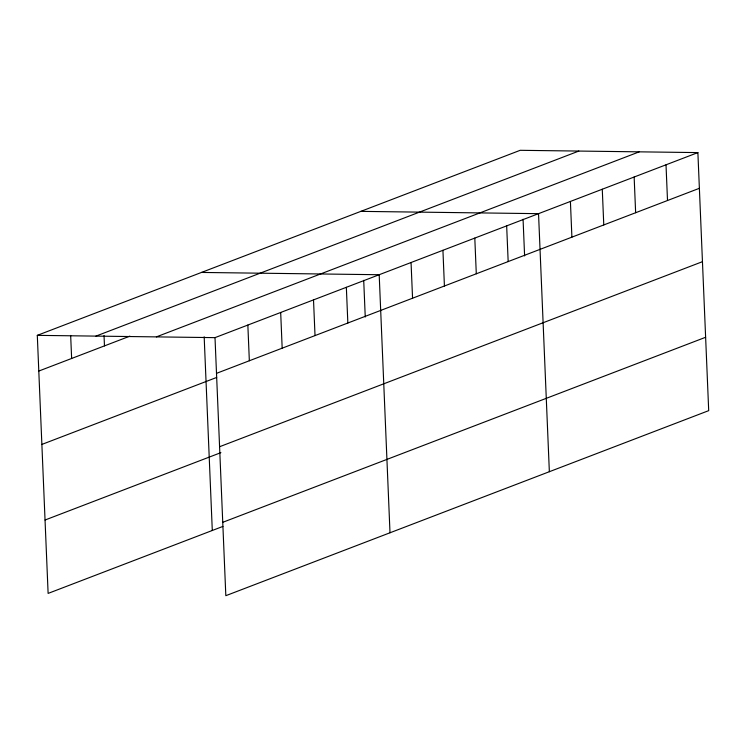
<?xml version="1.0" encoding="UTF-8"?>
<svg xmlns="http://www.w3.org/2000/svg" width="746" height="746" viewBox="0 0 746 746"><rect width="100%" height="100%" fill="white"/><g stroke="black" fill="none" stroke-linecap="round" stroke-linejoin="round"><path stroke-width="1.12" d="M222.914 526.415L48.117 593.406L37.3 335.355L520.176 150.31L697.883 152.594L708.7 410.645L225.824 595.69L215.007 337.64L697.883 152.594M95.945 336.11L578.821 151.065M38.792 371.06L129.888 336.148M156.362 336.884L639.238 151.839M216.508 373.345L699.384 188.3M41.869 444.43L216.676 377.448M219.585 446.723L702.452 261.678M45.04 520.027L220.9 452.635M222.746 522.321L705.623 337.276M360.822 211.37L538.537 213.664L549.354 471.714M201.476 272.439L379.192 274.724L389.999 532.775M37.3 335.355L215.007 337.64M666.01 164.81L667.511 200.515M634.147 177.026L635.639 212.731M602.274 189.232L603.775 224.938M570.41 201.448L571.902 237.153M523.067 219.259L524.606 255.943M506.665 225.879L508.166 261.585M474.801 238.086L476.293 273.791M442.928 250.302L444.42 286.007M411.055 262.517L412.557 298.223M363.712 280.328L365.251 317.013M346.349 287.313L347.85 323.018M313.516 299.892L315.017 335.597M280.683 312.471L282.175 348.186M247.849 325.06L249.341 360.766M204.171 336.8L212.293 530.49M104.03 335.523L104.468 345.892M70.665 335.439L71.635 358.472"/></g></svg>
